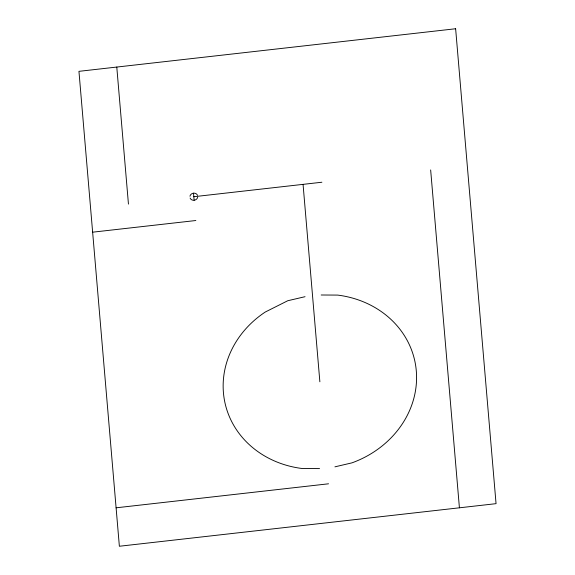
<?xml version="1.0" encoding="UTF-8"?>
<svg xmlns="http://www.w3.org/2000/svg" width="575" height="575" viewBox="0 0 575 575"><rect width="100%" height="100%" fill="white"/><g stroke="black" fill="none" stroke-linecap="round" stroke-linejoin="round"><path stroke-width="0.86" d="M305.045 296.693L287.766 300.732L265.248 312.038A97.197 86.983 -12.9 0 0 225.22 403.938A97.197 86.983 -12.9 0 0 302.048 468.496L319.556 468.596M334.923 466.842L351.965 462.853A97.197 86.983 -12.9 0 0 416.3 370.889A97.197 86.983 -12.9 0 0 337.683 295.09L321.181 294.997M193.818 196.715L321.892 182.232M92.632 232.185L195.845 220.52M116.1 507.811L328.548 483.798M430.653 169.941L459.418 507.811M303.061 184.367L319.865 381.793M197.527 195.371A3.946 3.536 -12.9 0 0 193.523 193.186L194.12 200.244A3.946 3.536 -12.9 0 1 190.117 198.052M116.782 67.059L128.448 204.103M197.685 197.196A3.946 3.536 -12.9 0 1 194.12 200.244M189.958 196.226A3.946 3.536 -12.9 0 1 193.523 193.186M455.63 28.75L78.948 71.336L119.37 546.25L496.052 503.664L455.63 28.75"/></g></svg>
